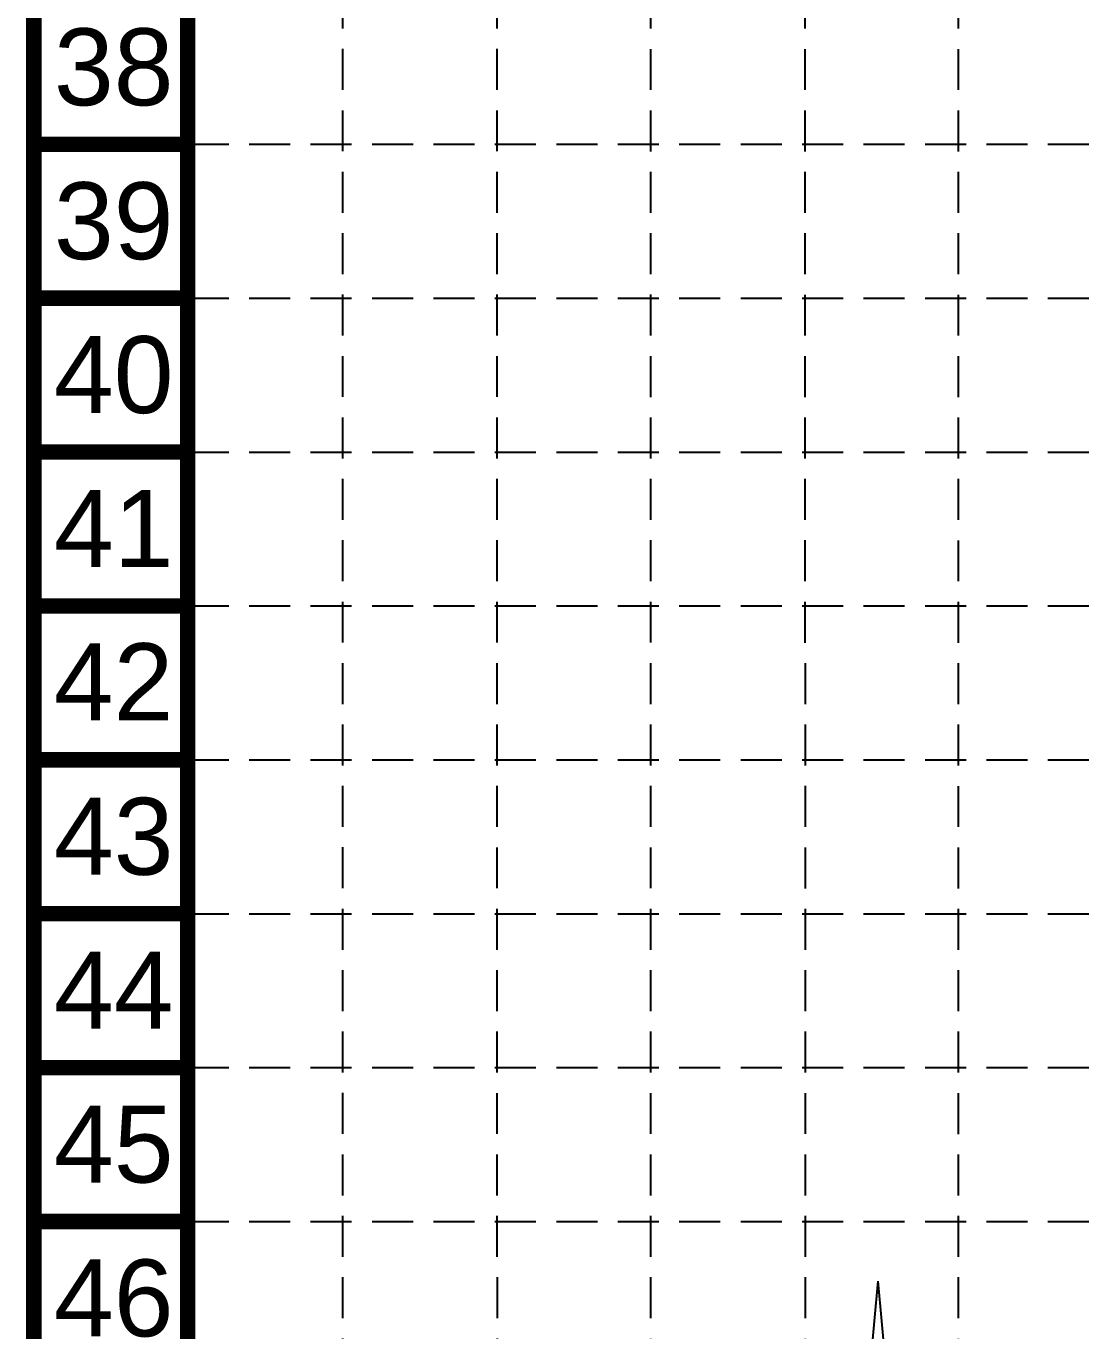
# Model space of a CAD drawing. Extents: x 7749 to 9256, y 6499 to 8908.
# Drawn here: x 7748.8 to 8006.6, y 7150.7 to 7469.4 of the extents above; entities that cross this region are included whole.
import ezdxf
from ezdxf.enums import TextEntityAlignment as Align

# ---------------------------------------------------------------- set-up
doc = ezdxf.new("R2010")
doc.units = 0
doc.header["$MEASUREMENT"] = 0
doc.linetypes.add('DASHED', pattern=[0.75, 0.5, -0.25])
for name, color, linetype in [('BASE', 7, 'Continuous'), ('GRID', 254, 'DASHED'), ('NARROW', 7, 'Continuous')]:
    doc.layers.add(name, color=color, linetype=linetype)
doc.styles.get("Standard").update_dxf_attribs({"font": 'ARIAL.TTF'})

# ---------------------------------------------------------------- blocks, each defined once
blk = doc.blocks.new('North Arrow')
at = {"layer": 'NARROW'}
for p, q in [((32.43254981860446, 3.058265073213988), (32.43254981860446, 4.631385762768332)), ((28.76667448424996, -2.091662794246076), (34.01874137947743, 2.319861484284047)), ((36.17825519122562, 2.333068732823449), (30.46489879658111, 2.333068732823449)), ((36.15693846157228, 2.319861484284047), (31.03953994826952, -2.091662794246076)), ((39.10239171702415, 0.006637234364461619), (59.96415737125062, 2.108618273159664)), ((0, 0), (22.36344290151465, 2.002084736559482)), ((0, 0), (22.3340256442134, -2.022002755547874)), ((21.65859055236069, -0.04755806894536363), (21.65587945617517, -0.04755806894536363)), ((31.2002493849468, -0.04755806894536363), (21.65859055236069, -0.04755806894536363)), ((57.4539157862273, -0.04755806894536363), (33.41071549255503, -0.04755806894536363)), ((59.8310793026576, -2.141789640390925), (39.04486644576536, -0.007715046158409677)), ((57.69334596529006, -0.02703537367779063), (57.76929195033517, -0.01344045038422337)), ((57.76514189648879, -0.05039075473177945), (57.69334596529006, -0.02703537367779063)), ((28.76667448424996, -2.091662794246076), (34.95439482978327, -2.091662794246076)), ((32.43254981860446, -4.261561808689294), (32.43254981860446, -2.800806882678444))]:
    blk.add_line(p, q, dxfattribs=at)
blk.add_lwpolyline([(22.36469003275943, -2.029144276148145), (22.58571216360451, -1.926685835660464, 0.09157658552841703), (22.86600292222374, -1.437143250313966, 0.04830551554414139), (23.03449076013294, -0.7510674610057322), (23.07365352004581, -0.007926344824227272), (23.0138871940153, 0.8191116749912908, 0.04830551554426889), (22.86600292222374, 1.421290560665511, 0.0915765855283463), (22.58571216360451, 1.91083314601201), (22.36469003275943, 2.01329158649969), (22.14366790191434, 1.91083314601201, 0.09157658552851158), (21.86337714329511, 1.421290560665511, 0.04830551554418233), (21.71549287155813, 0.8191116749912908), (21.65572654552761, -0.007926344824227272), (21.71549287155813, -0.8349643646397453, 0.04830551554422624), (21.86337714329511, -1.437143250313966, 0.09157658552816902), (22.14366790191434, -1.926685835660464)], format="xyb", close=True, dxfattribs=at)
for points in [[(57.45558378554506, -0.03134526075882604), (57.43996657389744, 0.0836624617477355, -0.06681784727068599), (57.67471216397553, 0.4712181194372533, -0.03073031192727785), (58.00862399094058, 0.8372912985578296), (58.52165351551321, 1.292257312707079), (59.07299621394941, 1.699951556056476, -0.03073031192742202), (59.50028108291463, 1.950818694931513, -0.06681784727061153), (59.92804734067704, 2.100220530974184), (60.03732810972451, 2.061125939999329)], [(60.03732810972451, 2.061125939999329), (60.05294532137214, 1.946118217492767, -0.06681784727066456), (59.81819973129404, 1.558562559803249, -0.03073031192683177), (59.43379851860755, 1.137137013811298), (58.97125837981093, 0.7375233665334235), (58.41991568137473, 0.3298291232385964, -0.03073031192764033), (57.99263081235495, 0.07896198436355917, -0.03669233332525137), (57.76236303227506, -0.01733721801429056)], [(57.45558378554506, -0.03527464659782709), (57.43996657389744, -0.150282369049819, 0.06681784727068599), (57.67471216397553, -0.5378380267393368, 0.03073031192727785), (58.00862399094058, -0.903911205859913), (58.52165351551321, -1.358877220063732), (59.07299621394941, -1.766571463358559, 0.03073031192742202), (59.50028108291463, -2.017438602233597, 0.06681784727061153), (59.92804734067704, -2.166840438276267), (60.03732810972451, -2.127745847301412)], [(60.03732810972451, -2.127745847301412), (60.05294532137214, -2.012738124794851, 0.06681784727066456), (59.81819973129404, -1.625182467105333, 0.03073031192683177), (59.43379851860755, -1.203756921113381), (58.97125837981093, -0.804143273835507), (58.41991568137473, -0.3964490305406798, 0.03073031192764033), (57.99263081235495, -0.1455818916656426, 0.03669233332525137), (57.76236303227506, -0.04928268934236257)]]:
    blk.add_lwpolyline(points, format="xyb", dxfattribs=at)
for centre, start, end in [((30.46491631666868, 3.862994872579293), 178.8769027564139, 270), ((34.95439482978327, -3.621588933947351), 358.8769027564139, 90)]:
    blk.add_arc(centre, 1.529926139739004, start, end, dxfattribs=at)
for points in [[(31.04573626156707, -2.092600781761575), (36.15173163068903, 2.358604768796795), (28.74698772917327, -2.064361571265181), (34.01267678058502, 2.358604768796795)], [(59.80972109409777, 1.551097235151246), (59.4926338442383, 1.954057985367399), (59.93129858887187, 1.730497569169529), (59.69471535579942, 2.039618144699489)], [(59.93129858887187, 1.730497569169529), (59.69471535579942, 2.039618144699489), (60.05287608364597, 1.941637962281675), (59.93129858887187, 2.103098262887215)], [(60.05287608364597, 1.941637962281675), (59.93129858887187, 2.103098262887215), (60.03644669248388, 2.064458190925507)], [(23.06525461068304, -0.04525802260104683), (21.71626324154204, 0.8195677980802429), (23.01902749208239, 0.7489697719211108), (21.85494459723486, 1.41965102062386)], [(23.01902749208239, 0.7489697719211108), (21.85494459723486, 1.41965102062386), (22.86773874044229, 1.437300527177285), (22.14491470462235, 1.910307302568981)], [(22.86773874044229, 1.437300527177285), (22.14491470462235, 1.910307302568981), (22.58617356370451, 1.910307302568981), (22.35503797086494, 2.002084736559482)], [(58.51837094691291, 1.297176762400341), (59.04904028220699, 0.8114158579883224), (58.69580837170361, 1.422756996180397), (59.26097942850902, 0.9949561996836565)], [(59.26426530671961, 0.9963362022790534), (58.69416543257103, 1.419996991044172), (59.44663154890804, 1.149516487475921), (59.00303798687673, 1.64907741756906)], [(59.44663154890804, 1.149516487475921), (59.00303798687673, 1.64907741756906), (59.61749721722299, 1.335816834307479), (59.27576588053853, 1.822957741314895)], [(59.61749721722299, 1.335816834307479), (59.27576588053853, 1.822957741314895), (59.80972109409777, 1.551097235151246), (59.4926338442383, 1.954057985367399)], [(23.02743242273209, -0.7618279882990464), (21.67003612299595, -0.04525802260104683), (23.06525461068304, -0.04525802260104683), (21.71626324154204, 0.8195677980802429)], [(57.83819415180915, 0.663755583063903), (58.29493122679196, 0.2580348277115263), (58.02877508955135, 0.8569559427633067), (58.51837094691291, 0.405695102581376)], [(58.02877508955135, 0.8569559427633067), (58.51837094691291, 0.405695102581376), (58.26042950528063, 1.069476338470849), (58.73031009321494, 0.5657754006460891)], [(58.26042950528063, 1.069476338470849), (58.73031009321494, 0.5657754006460891), (58.51837094691291, 1.297176762400341), (59.04904028220699, 0.8114158579883224)], [(57.44388876337325, 0.08001449623407098), (57.69525844847522, -0.01106567331589758), (57.49810575425727, 0.2124947428819723), (57.77083364797363, -0.01106567331589758)], [(57.450460519849, -0.04004572727353661), (57.68868669199946, -0.016585683588346), (57.44388876337325, 0.08001449623407098), (57.69525844847522, -0.01106567331589758)], [(57.49810575425727, 0.2124947428819723), (57.77083364797363, -0.01106567331589758), (57.59996797960412, 0.3891350717640307), (57.940056377156, 0.06345446541672572)], [(57.59996797960412, 0.3891350717640307), (57.940056377156, 0.06345446541672572), (57.68211493557828, 0.4981552747267415), (58.06984856753843, 0.1324545938769006)], [(57.68211493557828, 0.4981552747267415), (58.06984856753843, 0.1324545938769006), (57.83819415180915, 0.663755583063903), (58.29493122679196, 0.2580348277115263)], [(22.86773874044229, -1.439569039612252), (21.72466817219174, -0.8747848301754857), (23.02743242273209, -0.7618279882990464), (21.67003612299595, -0.04525802260104683)], [(57.4373170068975, -0.1421659174229717), (57.68868669199946, -0.02210569386079442), (57.450460519849, -0.04004572727353661), (57.68868669199946, -0.016585683588346)], [(57.45703227632475, -0.1932260124704044), (57.69525844847522, -0.02762570418781252), (57.4373170068975, -0.1421659174229717), (57.68868669199946, -0.02210569386079442)], [(57.52603571929285, -0.3257062591183058), (57.76426189149788, -0.05108574781843345), (57.45703227632475, -0.1932260124704044), (57.69525844847522, -0.02762570418781252)], [(57.63446970111545, -0.4802665469105705), (57.90062583830149, -0.1021458429204358), (57.52603571929285, -0.3257062591183058), (57.76426189149788, -0.05108574781843345)], [(57.78397716092513, -0.6624268860650773), (58.09120677609826, -0.2001260253382497), (57.63446970111545, -0.4802665469105705), (57.90062583830149, -0.1021458429204358)], [(57.97455809866733, -0.8735672791772231), (58.33600470472447, -0.3477863002626691), (57.78397716092513, -0.6624268860650773), (58.09120677609826, -0.2001260253382497)], [(58.24071423585337, -1.113687726247008), (58.61366141578401, -0.5423666625029), (57.97455809866733, -0.8735672791772231), (58.33600470472447, -0.3477863002626691)], [(58.61366141578401, -1.433848322321865), (58.92746278743289, -0.771447089027788), (58.24071423585337, -1.113687726247008), (58.61366141578401, -0.5423666625029)], [(22.5777686330548, -1.930225321557373), (21.86334952788457, -1.446628842222708), (22.86773874044229, -1.439569039612252), (21.72466817219174, -0.8747848301754857)], [(58.91431927448139, -1.64498871543401), (59.20019068109468, -1.004667523229728), (58.61366141578401, -1.433848322321865), (58.92746278743289, -0.771447089027788)], [(59.11804372517508, -1.794028992899257), (59.56985198281473, -1.35518817585762), (58.91760515269198, -1.651888728247286), (59.20019068109468, -1.011567536097573)], [(59.53699320043597, -1.324828119304584), (59.41377276652929, -1.18406785724801), (59.20840537670301, -1.014327541233797)], [(22.36344290151465, -2.014942952937417), (22.14491470462235, -1.930225321557373), (22.5777686330548, -1.930225321557373), (21.86334952788457, -1.446628842222708)], [(59.34805520177179, -1.927889242142555), (59.81300697236293, -1.62152867174882), (59.11804372517508, -1.794028992899257), (59.56985198281473, -1.35518817585762)], [(59.58299549571166, -2.052089473381784), (59.92801271066128, -1.787128980031412), (59.34805520177179, -1.927889242142555), (59.81300697236293, -1.62152867174882)], [(59.78343406819477, -2.12522960951901), (60.04630432717022, -2.007929391147627), (59.58299549571166, -2.052089473381784), (59.92801271066128, -1.787128980031412)], [(59.92308389326354, -2.166629686616943), (60.03808963156189, -2.132129622386856), (59.78343406819477, -2.12522960951901), (60.04630432717022, -2.007929391147627)]]:
    blk.add_solid(points, dxfattribs=at)

msp = doc.modelspace()

# ---------------------------------------------------------------- linework, layer by layer
at = {"layer": 'BASE', "const_width": 3.758622843294108}
for points in [[(9254.15502064351, 6500.915194298901), (9254.15502064351, 8906.43381400701), (7750.705883325845, 8906.43381400701), (7750.705883325845, 6500.915194298901)], [(9216.568792210583, 6538.501422731726), (9216.568792210583, 8868.847585574184), (7788.292111758874, 8868.847585574184), (7788.292111758874, 6538.501422731726)]]:
    msp.add_lwpolyline(points, close=True, dxfattribs=at)
for points in [[(7788.292111758874, 7440.570905122373), (7750.705883325845, 7440.570905122373)], [(7788.292111758874, 7402.984676689446), (7750.705883325845, 7402.984676689446)], [(7788.292111758874, 7365.398448256519), (7750.705883325845, 7365.398448256519)], [(7788.292111758874, 7327.812219823491), (7750.705883325845, 7327.812219823491)], [(7788.292111758874, 7290.225991390666), (7750.705883325845, 7290.225991390666)], [(7788.292111758874, 7252.639762957637), (7750.705883325845, 7252.639762957637)], [(7788.292111758874, 7215.053534524812), (7750.705883325845, 7215.053534524812)], [(7788.292111758874, 7177.467306091783), (7750.705883325845, 7177.467306091783)]]:
    msp.add_lwpolyline(points, dxfattribs=at)
at = {"layer": 'GRID', "linetype": 'DASHED', "ltscale": 20}
for p, q in [((7826.22144519459, 6688.851625248084), (7826.018033377311, 8867.43538833877)), ((7863.967115042611, 6688.845690839452), (7863.499788096596, 8867.418461911744)), ((7901.440851867948, 6688.839799184376), (7901.094500989237, 8867.319414374062)), ((7939.227289685668, 6688.833858366167), (7938.63193625767, 8867.261250558995)), ((7976.470899150279, 6688.828002891925), (7976.312193452614, 8867.55194231477)), ((7788.292111758874, 7440.570905122373), (9216.568792210583, 7440.570905122373)), ((7788.292111758874, 7402.984676689446), (9216.568792210583, 7402.984676689446)), ((7788.292111758874, 7365.398448256519), (9216.568792210583, 7365.398448256519)), ((7788.292111758874, 7327.812219823491), (9216.568792210583, 7327.812219823491)), ((7788.292111758874, 7290.225991390666), (9216.568792210583, 7290.225991390666)), ((7788.292111758874, 7252.639762957637), (9216.568792210583, 7252.639762957637)), ((7788.292111758874, 7215.053534524812), (9216.568792210583, 7215.053534524812)), ((7788.292111758874, 7177.467306091783), (9216.568792210583, 7177.467306091783))]:
    msp.add_line(p, q, dxfattribs=at)

# ---------------------------------------------------------------- block references
at = {"layer": 'BASE', "xscale": 4.750099200000022, "yscale": 4.750099200000022, "zscale": 4.750099200000013, "rotation": 270}
msp.add_blockref('North Arrow', (7956.763251957414, 7162.846821971601), dxfattribs=at)

# ---------------------------------------------------------------- texts
at = {"layer": 'BASE'}
for s, p in [('38', (7770.218901554477, 7459.479399148599)), ('39', (7770.218927786865, 7421.893156435197)), ('40', (7770.218954019099, 7384.306925580056)), ('41', (7770.21882285751, 7346.720647292116)), ('42', (7770.174490244225, 7309.293956533455)), ('43', (7770.218849089896, 7271.548197439985)), ('44', (7770.218875322131, 7233.961966584844)), ('45', (7770.218875322182, 7196.375747587852)), ('46', (7770.218875322182, 7158.789540449122))]:
    msp.add_text(s, height=18.79311421647054, dxfattribs=at).set_placement(p, align=Align.MIDDLE_CENTER)

doc.saveas('drawing.dxf')
